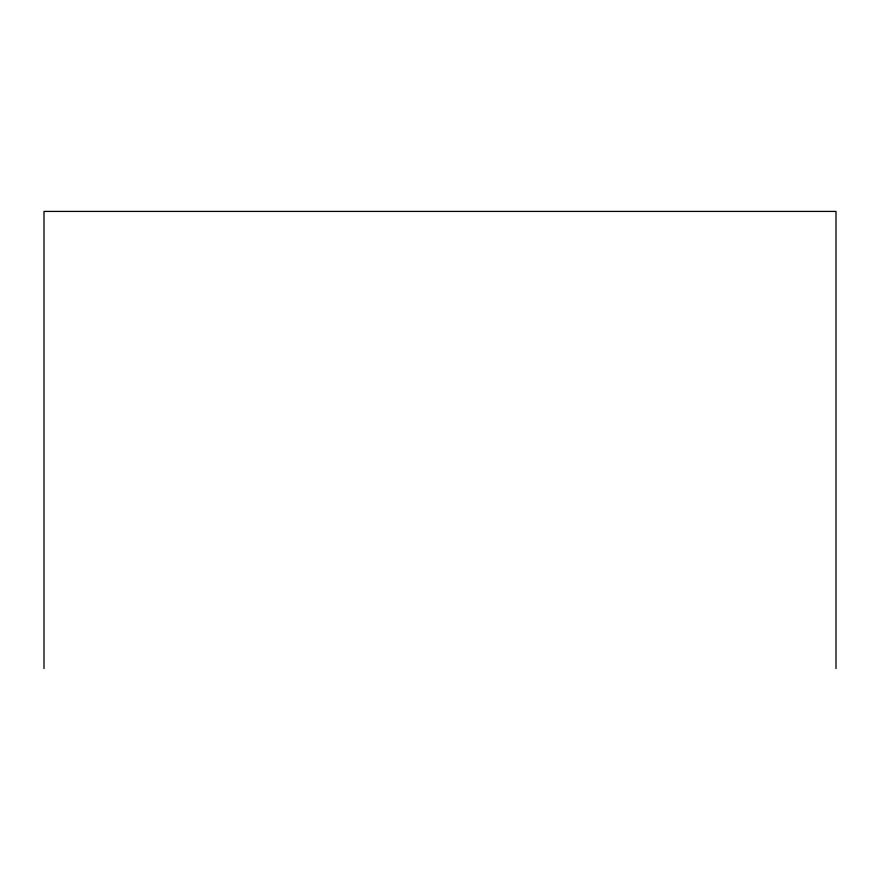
<?xml version="1.0" encoding="UTF-8"?>
<svg xmlns="http://www.w3.org/2000/svg" width="880" height="880" viewBox="0 0 880 880"><rect width="100%" height="100%" fill="white"/><g stroke="black" fill="none" stroke-linecap="round" stroke-linejoin="round"><path stroke-width="1.32" d="M836 668.58L836 211.42L44 211.42L44 668.58"/></g></svg>
